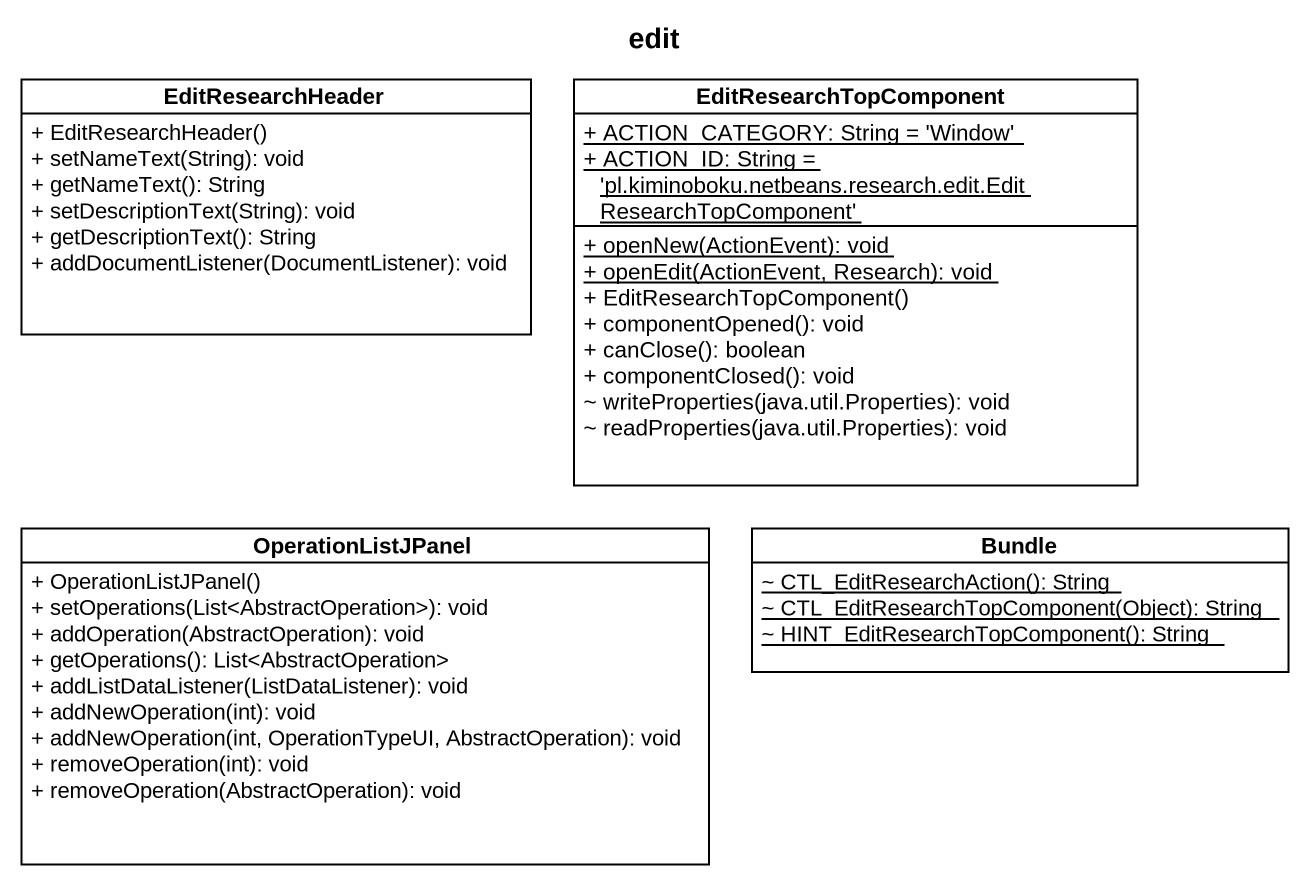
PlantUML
@startuml
title edit
hide circle
hide empty members
skinparam classAttributeIconSize 0
class EditResearchHeader {
  + EditResearchHeader()
  + setNameText(String): void
  + getNameText(): String
  + setDescriptionText(String): void
  + getDescriptionText(): String
  + addDocumentListener(DocumentListener): void
}
class EditResearchTopComponent {
  {static} + ACTION_CATEGORY: String = 'Window'
  {static} + ACTION_ID: String = 'pl.kiminoboku.netbeans.research.edit.EditResearchTopComponent'
  {static} + openNew(ActionEvent): void
  {static} + openEdit(ActionEvent, Research): void
  + EditResearchTopComponent()
  + componentOpened(): void
  + canClose(): boolean
  + componentClosed(): void
  ~ writeProperties(java.util.Properties): void
  ~ readProperties(java.util.Properties): void
}
class OperationListJPanel {
  + OperationListJPanel()
  + setOperations(List<AbstractOperation>): void
  + addOperation(AbstractOperation): void
  + getOperations(): List<AbstractOperation>
  + addListDataListener(ListDataListener): void
  + addNewOperation(int): void
  + addNewOperation(int, OperationTypeUI, AbstractOperation): void
  + removeOperation(int): void
  + removeOperation(AbstractOperation): void
}
class Bundle {
  {static} ~ CTL_EditResearchAction(): String
  {static} ~ CTL_EditResearchTopComponent(Object): String
  {static} ~ HINT_EditResearchTopComponent(): String
}
@enduml
